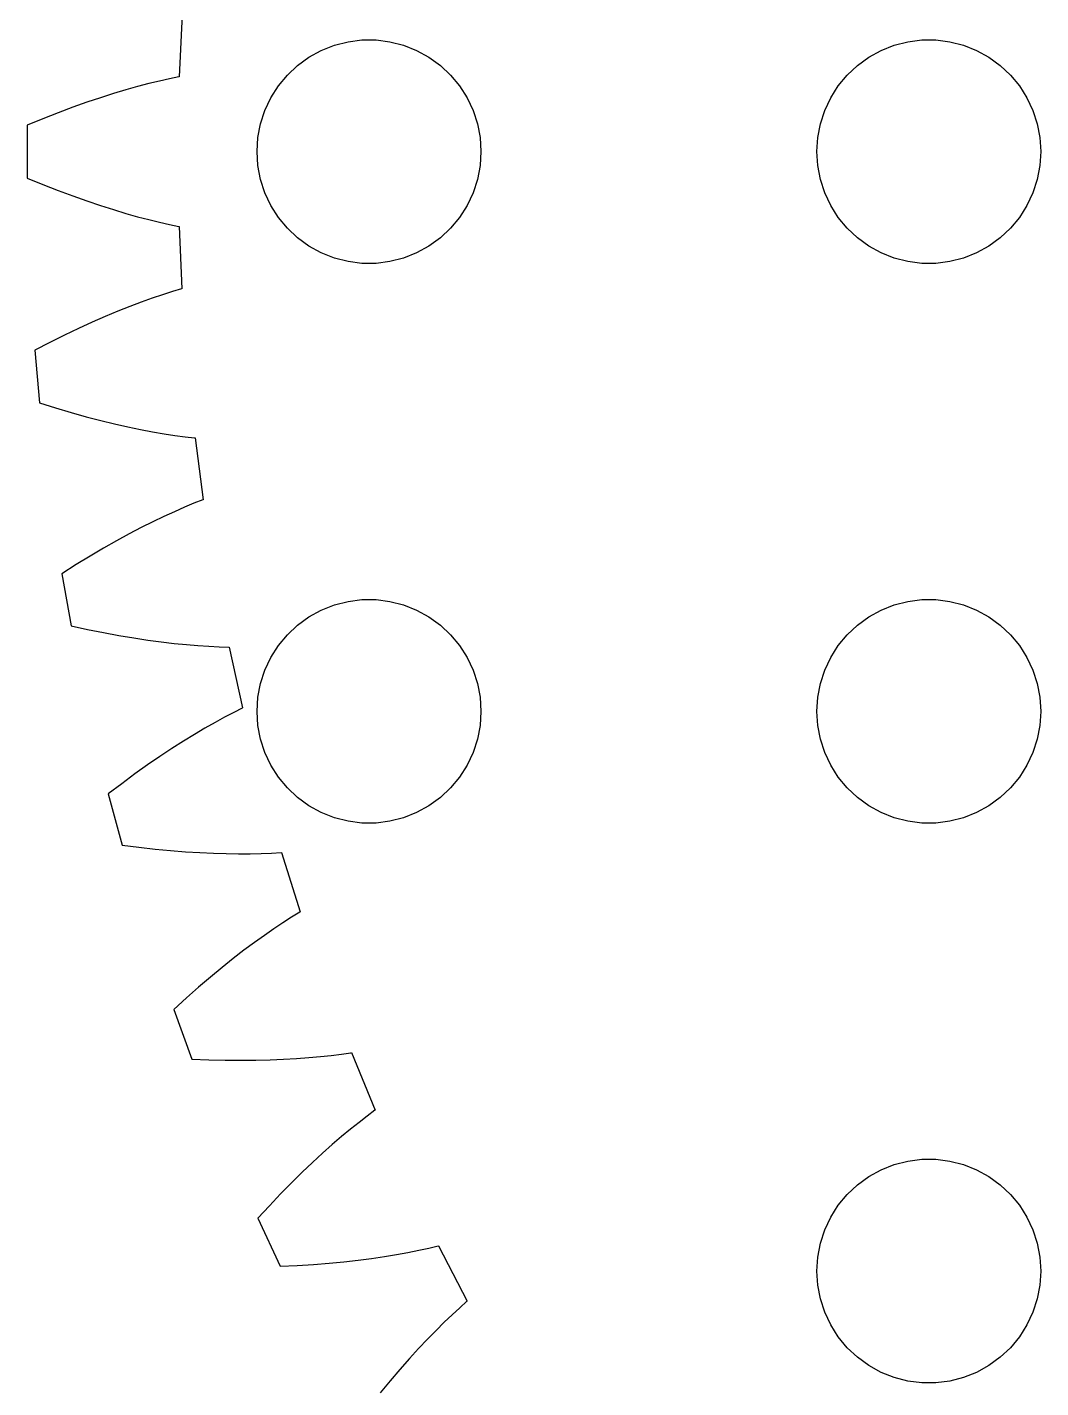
# Model space of a CAD drawing. Header units: metres. Extents: x -69 to 69, y -69 to 69.
# Drawn here: x -69.16 to -42, y -33.13 to 3.33 of the extents above; entities that cross this region are included whole.
import ezdxf

# ---------------------------------------------------------------- set-up
doc = ezdxf.new("R2010")
doc.units = ezdxf.units.M

msp = doc.modelspace()

# ---------------------------------------------------------------- linework, layer by layer
for p, q in [((-65.0096, 3.675), (-65.0856, 2.00504)), ((-60.927, 2.85316), (-60.5621, 2.94685)), ((-60.5621, 2.94685), (-60.1884, 2.99408)), ((-60.1884, 2.99408), (-59.8116, 2.99408)), ((-59.8116, 2.99408), (-59.4379, 2.94685)), ((-59.4379, 2.94685), (-59.0729, 2.85316)), ((-45.927, 2.85316), (-45.5621, 2.94685)), ((-45.5621, 2.94685), (-45.1884, 2.99408)), ((-45.1884, 2.99408), (-44.8116, 2.99408)), ((-44.8116, 2.99408), (-44.4379, 2.94685)), ((-44.4379, 2.94685), (-44.0729, 2.85316)), ((-61.6075, 2.53297), (-61.2773, 2.71448)), ((-61.2773, 2.71448), (-60.927, 2.85316)), ((-59.0729, 2.85316), (-58.7227, 2.71448)), ((-58.7227, 2.71448), (-58.3925, 2.53297)), ((-46.6075, 2.53297), (-46.2773, 2.71448)), ((-46.2773, 2.71448), (-45.927, 2.85316)), ((-44.0729, 2.85316), (-43.7227, 2.71448)), ((-43.7227, 2.71448), (-43.3925, 2.53297)), ((-62.1869, 2.05363), (-61.9123, 2.31154)), ((-61.9123, 2.31154), (-61.6075, 2.53297)), ((-58.3925, 2.53297), (-58.0877, 2.31154)), ((-58.0877, 2.31154), (-57.8131, 2.05363)), ((-47.1869, 2.05363), (-46.9123, 2.31154)), ((-46.9123, 2.31154), (-46.6075, 2.53297)), ((-43.3925, 2.53297), (-43.0877, 2.31154)), ((-43.0877, 2.31154), (-42.8131, 2.05363)), ((-65.6144, 1.89163), (-65.8992, 1.82193)), ((-65.3459, 1.95256), (-65.6144, 1.89163)), ((-65.0941, 2.00529), (-65.3459, 1.95256)), ((-65.0856, 2.00504), (-65.0941, 2.00529)), ((-62.427, 1.76335), (-62.1869, 2.05363)), ((-57.8131, 2.05363), (-57.5729, 1.76335)), ((-47.427, 1.76335), (-47.1869, 2.05363)), ((-42.8131, 2.05363), (-42.5729, 1.76335)), ((-66.8494, 1.55457), (-67.1973, 1.44417)), ((-66.5169, 1.65396), (-66.8494, 1.55457)), ((-66.2001, 1.74289), (-66.5169, 1.65396)), ((-65.8992, 1.82193), (-66.2001, 1.74289)), ((-62.6289, 1.44525), (-62.427, 1.76335)), ((-57.5729, 1.76335), (-57.3711, 1.44525)), ((-47.6289, 1.44525), (-47.427, 1.76335)), ((-42.5729, 1.76335), (-42.3711, 1.44525)), ((-67.938, 1.18819), (-68.3303, 1.04155)), ((-67.5602, 1.32222), (-67.938, 1.18819)), ((-67.1973, 1.44417), (-67.5602, 1.32222)), ((-62.9057, 0.746063), (-62.7893, 1.10437)), ((-62.7893, 1.10437), (-62.6289, 1.44525)), ((-57.3711, 1.44525), (-57.2107, 1.10437)), ((-57.2107, 1.10437), (-57.0942, 0.746063)), ((-47.9057, 0.746063), (-47.7893, 1.10437)), ((-47.7893, 1.10437), (-47.6289, 1.44525)), ((-42.3711, 1.44525), (-42.2107, 1.10437)), ((-42.2107, 1.10437), (-42.0942, 0.746063)), ((-68.7367, 0.88176), (-69.157, 0.708313)), ((-68.3303, 1.04155), (-68.7367, 0.88176)), ((-62.9763, 0.375992), (-62.9057, 0.746063)), ((-57.0942, 0.746063), (-57.0237, 0.375992)), ((-47.9763, 0.375992), (-47.9057, 0.746063)), ((-42.0942, 0.746063), (-42.0237, 0.375992)), ((-69.157, 0.708313), (-69.157, -0.708313)), ((-63, 0), (-62.9763, 0.375992)), ((-57.0237, 0.375992), (-57, 0)), ((-48, 0), (-47.9763, 0.375992)), ((-42.0237, 0.375992), (-42, 0)), ((-62.9763, -0.375992), (-63, 0)), ((-57, 0), (-57.0237, -0.375992)), ((-47.9763, -0.375992), (-48, 0)), ((-42, 0), (-42.0237, -0.375992)), ((-69.157, -0.708313), (-68.7367, -0.88176)), ((-62.9057, -0.746063), (-62.9763, -0.375992)), ((-57.0237, -0.375992), (-57.0942, -0.746063)), ((-47.9057, -0.746063), (-47.9763, -0.375992)), ((-42.0237, -0.375992), (-42.0942, -0.746063)), ((-68.7367, -0.88176), (-68.3303, -1.04155)), ((-68.3303, -1.04155), (-67.938, -1.18819)), ((-62.7893, -1.10437), (-62.9057, -0.746063)), ((-57.0942, -0.746063), (-57.2107, -1.10437)), ((-47.7893, -1.10437), (-47.9057, -0.746063)), ((-42.0942, -0.746063), (-42.2107, -1.10437)), ((-67.938, -1.18819), (-67.5602, -1.32222)), ((-67.5602, -1.32222), (-67.1973, -1.44417)), ((-67.1973, -1.44417), (-66.8494, -1.55457)), ((-62.6289, -1.44525), (-62.7893, -1.10437)), ((-62.427, -1.76335), (-62.6289, -1.44525)), ((-57.3711, -1.44525), (-57.5729, -1.76335)), ((-57.2107, -1.10437), (-57.3711, -1.44525)), ((-47.6289, -1.44525), (-47.7893, -1.10437)), ((-47.427, -1.76335), (-47.6289, -1.44525)), ((-42.3711, -1.44525), (-42.5729, -1.76335)), ((-42.2107, -1.10437), (-42.3711, -1.44525)), ((-66.8494, -1.55457), (-66.5169, -1.65396)), ((-66.5169, -1.65396), (-66.2001, -1.74289)), ((-66.2001, -1.74289), (-65.8992, -1.82193)), ((-65.8992, -1.82193), (-65.6144, -1.89163)), ((-62.1869, -2.05363), (-62.427, -1.76335)), ((-57.5729, -1.76335), (-57.8131, -2.05363)), ((-47.1869, -2.05363), (-47.427, -1.76335)), ((-42.5729, -1.76335), (-42.8131, -2.05363)), ((-65.6144, -1.89163), (-65.3459, -1.95256)), ((-65.3459, -1.95256), (-65.0941, -2.00529)), ((-65.0941, -2.00529), (-65.0826, -2.00494)), ((-65.0826, -2.00494), (-65.0127, -3.67519)), ((-61.9123, -2.31154), (-62.1869, -2.05363)), ((-57.8131, -2.05363), (-58.0877, -2.31154)), ((-46.9123, -2.31154), (-47.1869, -2.05363)), ((-42.8131, -2.05363), (-43.0877, -2.31154)), ((-61.6075, -2.53297), (-61.9123, -2.31154)), ((-61.2773, -2.71448), (-61.6075, -2.53297)), ((-58.3925, -2.53297), (-58.7227, -2.71448)), ((-58.0877, -2.31154), (-58.3925, -2.53297)), ((-46.6075, -2.53297), (-46.9123, -2.31154)), ((-46.2773, -2.71448), (-46.6075, -2.53297)), ((-43.3925, -2.53297), (-43.7227, -2.71448)), ((-43.0877, -2.31154), (-43.3925, -2.53297)), ((-60.927, -2.85316), (-61.2773, -2.71448)), ((-60.5621, -2.94685), (-60.927, -2.85316)), ((-59.0729, -2.85316), (-59.4379, -2.94685)), ((-58.7227, -2.71448), (-59.0729, -2.85316)), ((-45.927, -2.85316), (-46.2773, -2.71448)), ((-45.5621, -2.94685), (-45.927, -2.85316)), ((-44.0729, -2.85316), (-44.4379, -2.94685)), ((-43.7227, -2.71448), (-44.0729, -2.85316)), ((-60.1884, -2.99408), (-60.5621, -2.94685)), ((-59.8116, -2.99408), (-60.1884, -2.99408)), ((-59.4379, -2.94685), (-59.8116, -2.99408)), ((-45.1884, -2.99408), (-45.5621, -2.94685)), ((-44.8116, -2.99408), (-45.1884, -2.99408)), ((-44.4379, -2.94685), (-44.8116, -2.99408)), ((-65.8072, -3.92848), (-66.1001, -4.03345)), ((-65.5295, -3.83423), (-65.8072, -3.92848)), ((-65.2675, -3.75014), (-65.5295, -3.83423)), ((-65.0212, -3.67566), (-65.2675, -3.75014)), ((-65.0127, -3.67519), (-65.0212, -3.67566)), ((-66.7305, -4.27765), (-67.0674, -4.41795)), ((-66.4079, -4.14966), (-66.7305, -4.27765)), ((-66.1001, -4.03345), (-66.4079, -4.14966)), ((-67.783, -4.73752), (-68.161, -4.91779)), ((-67.4184, -4.57106), (-67.783, -4.73752)), ((-67.0674, -4.41795), (-67.4184, -4.57106)), ((-68.161, -4.91779), (-68.552, -5.11238)), ((-68.552, -5.11238), (-68.9556, -5.32181)), ((-68.9556, -5.32181), (-68.8321, -6.73305)), ((-68.8321, -6.73305), (-68.3983, -6.8692)), ((-68.3983, -6.8692), (-67.9795, -6.99295)), ((-67.9795, -6.99295), (-67.5759, -7.10484)), ((-67.5759, -7.10484), (-67.1879, -7.20544)), ((-67.1879, -7.20544), (-66.8157, -7.29529)), ((-66.8157, -7.29529), (-66.4595, -7.37495)), ((-66.4595, -7.37495), (-66.1196, -7.44499)), ((-66.1196, -7.44499), (-65.7962, -7.50597)), ((-65.7962, -7.50597), (-65.4896, -7.55847)), ((-65.4896, -7.55847), (-65.1998, -7.60309)), ((-65.1998, -7.60309), (-64.9271, -7.6404)), ((-64.9271, -7.6404), (-64.6716, -7.67099)), ((-64.6716, -7.67099), (-64.6601, -7.66963)), ((-64.6601, -7.66963), (-64.445, -9.32742)), ((-64.6922, -9.4243), (-64.946, -9.53091)), ((-64.4534, -9.32864), (-64.6922, -9.4243)), ((-64.445, -9.32742), (-64.4534, -9.32864)), ((-65.497, -9.7791), (-65.7936, -9.92169)), ((-65.2144, -9.64902), (-65.497, -9.7791)), ((-64.946, -9.53091), (-65.2144, -9.64902)), ((-66.1037, -10.0773), (-66.4271, -10.2464)), ((-65.7936, -9.92169), (-66.1037, -10.0773)), ((-66.7634, -10.4296), (-67.1122, -10.6272)), ((-66.4271, -10.2464), (-66.7634, -10.4296)), ((-67.473, -10.8397), (-67.8456, -11.0676)), ((-67.1122, -10.6272), (-67.473, -10.8397)), ((-67.8456, -11.0676), (-68.2294, -11.3114)), ((-68.2294, -11.3114), (-67.9834, -12.7065)), ((-60.5621, -12.0531), (-60.1884, -12.0059)), ((-60.1884, -12.0059), (-59.8116, -12.0059)), ((-59.8116, -12.0059), (-59.4379, -12.0531)), ((-45.5621, -12.0531), (-45.1884, -12.0059)), ((-45.1884, -12.0059), (-44.8116, -12.0059)), ((-44.8116, -12.0059), (-44.4379, -12.0531)), ((-61.6075, -12.467), (-61.2773, -12.2855)), ((-61.2773, -12.2855), (-60.927, -12.1468)), ((-60.927, -12.1468), (-60.5621, -12.0531)), ((-59.4379, -12.0531), (-59.0729, -12.1468)), ((-59.0729, -12.1468), (-58.7227, -12.2855)), ((-58.7227, -12.2855), (-58.3925, -12.467)), ((-46.6075, -12.467), (-46.2773, -12.2855)), ((-46.2773, -12.2855), (-45.927, -12.1468)), ((-45.927, -12.1468), (-45.5621, -12.0531)), ((-44.4379, -12.0531), (-44.0729, -12.1468)), ((-44.0729, -12.1468), (-43.7227, -12.2855)), ((-43.7227, -12.2855), (-43.3925, -12.467)), ((-67.9834, -12.7065), (-67.5393, -12.8044)), ((-62.1869, -12.9464), (-61.9123, -12.6884)), ((-61.9123, -12.6884), (-61.6075, -12.467)), ((-58.3925, -12.467), (-58.0877, -12.6884)), ((-58.0877, -12.6884), (-57.8131, -12.9464)), ((-47.1869, -12.9464), (-46.9123, -12.6884)), ((-46.9123, -12.6884), (-46.6075, -12.467)), ((-43.3925, -12.467), (-43.0877, -12.6884)), ((-43.0877, -12.6884), (-42.8131, -12.9464)), ((-67.5393, -12.8044), (-67.1113, -12.8911)), ((-67.1113, -12.8911), (-66.6995, -12.9674)), ((-66.6995, -12.9674), (-66.3042, -13.0338)), ((-66.3042, -13.0338), (-65.9256, -13.0909)), ((-65.9256, -13.0909), (-65.5638, -13.1392)), ((-62.427, -13.2366), (-62.1869, -12.9464)), ((-57.8131, -12.9464), (-57.5729, -13.2366)), ((-47.427, -13.2366), (-47.1869, -12.9464)), ((-42.8131, -12.9464), (-42.5729, -13.2366)), ((-65.5638, -13.1392), (-65.2191, -13.1794)), ((-65.2191, -13.1794), (-64.8917, -13.2119)), ((-64.8917, -13.2119), (-64.5816, -13.2375)), ((-64.5816, -13.2375), (-64.289, -13.2567)), ((-64.289, -13.2567), (-64.0141, -13.2701)), ((-64.0141, -13.2701), (-63.757, -13.2783)), ((-63.757, -13.2783), (-63.7457, -13.2759)), ((-63.7457, -13.2759), (-63.3868, -14.9087)), ((-62.6289, -13.5547), (-62.427, -13.2366)), ((-57.5729, -13.2366), (-57.3711, -13.5547)), ((-47.6289, -13.5547), (-47.427, -13.2366)), ((-42.5729, -13.2366), (-42.3711, -13.5547)), ((-62.7893, -13.8956), (-62.6289, -13.5547)), ((-57.3711, -13.5547), (-57.2107, -13.8956)), ((-47.7893, -13.8956), (-47.6289, -13.5547)), ((-42.3711, -13.5547), (-42.2107, -13.8956)), ((-62.9057, -14.2539), (-62.7893, -13.8956)), ((-57.2107, -13.8956), (-57.0942, -14.2539)), ((-47.9057, -14.2539), (-47.7893, -13.8956)), ((-42.2107, -13.8956), (-42.0942, -14.2539)), ((-62.9763, -14.624), (-62.9057, -14.2539)), ((-57.0942, -14.2539), (-57.0237, -14.624)), ((-47.9763, -14.624), (-47.9057, -14.2539)), ((-42.0942, -14.2539), (-42.0237, -14.624)), ((-63.3951, -14.9106), (-63.6247, -15.0267)), ((-63.3868, -14.9087), (-63.3951, -14.9106)), ((-63, -15), (-62.9763, -14.624)), ((-57.0237, -14.624), (-57, -15)), ((-48, -15), (-47.9763, -14.624)), ((-42.0237, -14.624), (-42, -15)), ((-64.1252, -15.2961), (-64.3954, -15.4503)), ((-63.8682, -15.1551), (-64.1252, -15.2961)), ((-63.6247, -15.0267), (-63.8682, -15.1551)), ((-62.9763, -15.376), (-63, -15)), ((-57, -15), (-57.0237, -15.376)), ((-47.9763, -15.376), (-48, -15)), ((-42, -15), (-42.0237, -15.376)), ((-64.6785, -15.6182), (-64.9739, -15.8003)), ((-64.3954, -15.4503), (-64.6785, -15.6182)), ((-62.9057, -15.7461), (-62.9763, -15.376)), ((-57.0237, -15.376), (-57.0942, -15.7461)), ((-47.9057, -15.7461), (-47.9763, -15.376)), ((-42.0237, -15.376), (-42.0942, -15.7461)), ((-65.2813, -15.997), (-65.6004, -16.2087)), ((-64.9739, -15.8003), (-65.2813, -15.997)), ((-62.7893, -16.1044), (-62.9057, -15.7461)), ((-57.0942, -15.7461), (-57.2107, -16.1044)), ((-47.7893, -16.1044), (-47.9057, -15.7461)), ((-42.0942, -15.7461), (-42.2107, -16.1044)), ((-65.6004, -16.2087), (-65.9306, -16.4359)), ((-62.6289, -16.4453), (-62.7893, -16.1044)), ((-57.2107, -16.1044), (-57.3711, -16.4453)), ((-47.6289, -16.4453), (-47.7893, -16.1044)), ((-42.2107, -16.1044), (-42.3711, -16.4453)), ((-66.2715, -16.6791), (-66.6228, -16.9386)), ((-65.9306, -16.4359), (-66.2715, -16.6791)), ((-62.427, -16.7634), (-62.6289, -16.4453)), ((-62.1869, -17.0536), (-62.427, -16.7634)), ((-57.5729, -16.7634), (-57.8131, -17.0536)), ((-57.3711, -16.4453), (-57.5729, -16.7634)), ((-47.427, -16.7634), (-47.6289, -16.4453)), ((-47.1869, -17.0536), (-47.427, -16.7634)), ((-42.5729, -16.7634), (-42.8131, -17.0536)), ((-42.3711, -16.4453), (-42.5729, -16.7634)), ((-66.6228, -16.9386), (-66.9839, -17.215)), ((-61.9123, -17.3115), (-62.1869, -17.0536)), ((-57.8131, -17.0536), (-58.0877, -17.3115)), ((-46.9123, -17.3115), (-47.1869, -17.0536)), ((-42.8131, -17.0536), (-43.0877, -17.3115)), ((-66.9839, -17.215), (-66.6172, -18.5833)), ((-61.6075, -17.533), (-61.9123, -17.3115)), ((-58.0877, -17.3115), (-58.3925, -17.533)), ((-46.6075, -17.533), (-46.9123, -17.3115)), ((-43.0877, -17.3115), (-43.3925, -17.533)), ((-61.2773, -17.7145), (-61.6075, -17.533)), ((-60.927, -17.8532), (-61.2773, -17.7145)), ((-60.5621, -17.9469), (-60.927, -17.8532)), ((-59.0729, -17.8532), (-59.4379, -17.9469)), ((-58.7227, -17.7145), (-59.0729, -17.8532)), ((-58.3925, -17.533), (-58.7227, -17.7145)), ((-46.2773, -17.7145), (-46.6075, -17.533)), ((-45.927, -17.8532), (-46.2773, -17.7145)), ((-45.5621, -17.9469), (-45.927, -17.8532)), ((-44.0729, -17.8532), (-44.4379, -17.9469)), ((-43.7227, -17.7145), (-44.0729, -17.8532)), ((-43.3925, -17.533), (-43.7227, -17.7145)), ((-60.1884, -17.9941), (-60.5621, -17.9469)), ((-59.8116, -17.9941), (-60.1884, -17.9941)), ((-59.4379, -17.9469), (-59.8116, -17.9941)), ((-45.1884, -17.9941), (-45.5621, -17.9469)), ((-44.8116, -17.9941), (-45.1884, -17.9941)), ((-44.4379, -17.9469), (-44.8116, -17.9941)), ((-66.6172, -18.5833), (-66.1664, -18.6421)), ((-66.1664, -18.6421), (-65.7324, -18.6912)), ((-65.7324, -18.6912), (-65.3155, -18.7313)), ((-65.3155, -18.7313), (-64.9159, -18.763)), ((-64.9159, -18.763), (-64.5338, -18.7869)), ((-64.5338, -18.7869), (-64.1692, -18.8035)), ((-64.1692, -18.8035), (-63.8223, -18.8134)), ((-63.8223, -18.8134), (-63.4933, -18.8173)), ((-63.4933, -18.8173), (-63.1821, -18.8158)), ((-63.1821, -18.8158), (-62.889, -18.8094)), ((-62.889, -18.8094), (-62.614, -18.7988)), ((-62.614, -18.7988), (-62.3571, -18.7846)), ((-62.3571, -18.7846), (-62.346, -18.7812)), ((-62.346, -18.7812), (-61.8463, -20.3765)), ((-61.8543, -20.3791), (-62.0729, -20.5148)), ((-61.8463, -20.3765), (-61.8543, -20.3791)), ((-62.3043, -20.6639), (-62.5481, -20.8268)), ((-62.0729, -20.5148), (-62.3043, -20.6639)), ((-62.8038, -21.004), (-63.0711, -21.1959)), ((-62.5481, -20.8268), (-62.8038, -21.004)), ((-63.3495, -21.403), (-63.6387, -21.6257)), ((-63.0711, -21.1959), (-63.3495, -21.403)), ((-63.938, -21.8645), (-64.2472, -22.1196)), ((-63.6387, -21.6257), (-63.938, -21.8645)), ((-64.2472, -22.1196), (-64.5657, -22.3916)), ((-64.5657, -22.3916), (-64.893, -22.6808)), ((-64.893, -22.6808), (-65.2286, -22.9875)), ((-65.2286, -22.9875), (-64.7441, -24.3187)), ((-64.7441, -24.3187), (-64.2898, -24.3379)), ((-64.2898, -24.3379), (-63.8532, -24.3491)), ((-63.8532, -24.3491), (-63.4344, -24.3527)), ((-63.4344, -24.3527), (-63.0336, -24.3494)), ((-63.0336, -24.3494), (-62.6508, -24.3399)), ((-62.6508, -24.3399), (-62.2862, -24.3246)), ((-62.2862, -24.3246), (-61.9398, -24.3043)), ((-61.9398, -24.3043), (-61.6116, -24.2795)), ((-61.6116, -24.2795), (-61.3018, -24.2509)), ((-61.3018, -24.2509), (-61.0103, -24.219)), ((-61.0103, -24.219), (-60.7373, -24.1844)), ((-60.7373, -24.1844), (-60.4826, -24.1479)), ((-60.4826, -24.1479), (-60.4719, -24.1436)), ((-60.4719, -24.1436), (-59.835, -25.6892)), ((-60.0487, -25.8468), (-60.2662, -26.0154)), ((-59.8428, -25.6925), (-60.0487, -25.8468)), ((-59.835, -25.6892), (-59.8428, -25.6925)), ((-60.4949, -26.1989), (-60.7342, -26.3978)), ((-60.2662, -26.0154), (-60.4949, -26.1989)), ((-60.9838, -26.6123), (-61.2431, -26.8428)), ((-60.7342, -26.3978), (-60.9838, -26.6123)), ((-61.2431, -26.8428), (-61.5117, -27.0899)), ((-61.5117, -27.0899), (-61.7891, -27.3538)), ((-46.6075, -27.467), (-46.2773, -27.2855)), ((-46.2773, -27.2855), (-45.927, -27.1468)), ((-45.927, -27.1468), (-45.5621, -27.0531)), ((-45.5621, -27.0531), (-45.1884, -27.0059)), ((-45.1884, -27.0059), (-44.8116, -27.0059)), ((-44.8116, -27.0059), (-44.4379, -27.0531)), ((-44.4379, -27.0531), (-44.0729, -27.1468)), ((-44.0729, -27.1468), (-43.7227, -27.2855)), ((-43.7227, -27.2855), (-43.3925, -27.467)), ((-62.0749, -27.635), (-62.3684, -27.9337)), ((-61.7891, -27.3538), (-62.0749, -27.635)), ((-47.1869, -27.9464), (-46.9123, -27.6884)), ((-46.9123, -27.6884), (-46.6075, -27.467)), ((-43.3925, -27.467), (-43.0877, -27.6884)), ((-43.0877, -27.6884), (-42.8131, -27.9464)), ((-62.3684, -27.9337), (-62.6693, -28.2502)), ((-47.427, -28.2366), (-47.1869, -27.9464)), ((-42.8131, -27.9464), (-42.5729, -28.2366)), ((-62.6693, -28.2502), (-62.9769, -28.5851)), ((-47.6289, -28.5547), (-47.427, -28.2366)), ((-42.5729, -28.2366), (-42.3711, -28.5547)), ((-62.9769, -28.5851), (-62.3782, -29.869)), ((-47.7893, -28.8956), (-47.6289, -28.5547)), ((-42.3711, -28.5547), (-42.2107, -28.8956)), ((-47.9057, -29.2539), (-47.7893, -28.8956)), ((-42.2107, -28.8956), (-42.0942, -29.2539)), ((-59.2611, -29.5569), (-58.9549, -29.5014)), ((-58.9549, -29.5014), (-58.6674, -29.4442)), ((-58.6674, -29.4442), (-58.3983, -29.386)), ((-58.3983, -29.386), (-58.1478, -29.3274)), ((-58.1478, -29.3274), (-58.1375, -29.3222)), ((-58.1375, -29.3222), (-57.3683, -30.8064)), ((-47.9763, -29.624), (-47.9057, -29.2539)), ((-42.0942, -29.2539), (-42.0237, -29.624)), ((-62.3782, -29.869), (-61.924, -29.8485)), ((-61.924, -29.8485), (-61.4881, -29.8216)), ((-61.4881, -29.8216), (-61.0706, -29.7887)), ((-61.0706, -29.7887), (-60.6715, -29.7505)), ((-60.6715, -29.7505), (-60.291, -29.7076)), ((-60.291, -29.7076), (-59.9291, -29.6607)), ((-59.9291, -29.6607), (-59.5858, -29.6102)), ((-59.5858, -29.6102), (-59.2611, -29.5569)), ((-48, -30), (-47.9763, -29.624)), ((-42.0237, -29.624), (-42, -30)), ((-47.9763, -30.376), (-48, -30)), ((-42, -30), (-42.0237, -30.376)), ((-47.9057, -30.7461), (-47.9763, -30.376)), ((-42.0237, -30.376), (-42.0942, -30.7461)), ((-57.5675, -30.982), (-57.7695, -31.169)), ((-57.3758, -30.8104), (-57.5675, -30.982)), ((-57.3683, -30.8064), (-57.3758, -30.8104)), ((-47.7893, -31.1044), (-47.9057, -30.7461)), ((-42.0942, -30.7461), (-42.2107, -31.1044)), ((-57.7695, -31.169), (-57.9813, -31.3717)), ((-47.6289, -31.4453), (-47.7893, -31.1044)), ((-42.2107, -31.1044), (-42.3711, -31.4453)), ((-58.2024, -31.5906), (-58.4323, -31.8261)), ((-57.9813, -31.3717), (-58.2024, -31.5906)), ((-47.427, -31.7634), (-47.6289, -31.4453)), ((-42.3711, -31.4453), (-42.5729, -31.7634)), ((-58.6705, -32.0784), (-58.9166, -32.3479)), ((-58.4323, -31.8261), (-58.6705, -32.0784)), ((-47.1869, -32.0536), (-47.427, -31.7634)), ((-46.9123, -32.3115), (-47.1869, -32.0536)), ((-42.8131, -32.0536), (-43.0877, -32.3115)), ((-42.5729, -31.7634), (-42.8131, -32.0536)), ((-58.9166, -32.3479), (-59.17, -32.635)), ((-46.6075, -32.533), (-46.9123, -32.3115)), ((-43.0877, -32.3115), (-43.3925, -32.533)), ((-59.17, -32.635), (-59.4301, -32.94)), ((-46.2773, -32.7145), (-46.6075, -32.533)), ((-45.927, -32.8532), (-46.2773, -32.7145)), ((-43.7227, -32.7145), (-44.0729, -32.8532)), ((-43.3925, -32.533), (-43.7227, -32.7145)), ((-59.4301, -32.94), (-59.6965, -33.2631)), ((-45.5621, -32.9469), (-45.927, -32.8532)), ((-45.1884, -32.9941), (-45.5621, -32.9469)), ((-44.8116, -32.9941), (-45.1884, -32.9941)), ((-44.4379, -32.9469), (-44.8116, -32.9941)), ((-44.0729, -32.8532), (-44.4379, -32.9469))]:
    msp.add_line(p, q)

doc.saveas('drawing.dxf')
